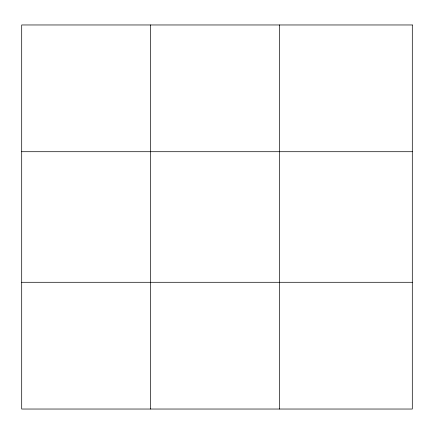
<?xml version="1.0" encoding="UTF-8"?>
<svg xmlns="http://www.w3.org/2000/svg" width="434" height="434" viewBox="0 0 434 434"><rect width="100%" height="100%" fill="white"/><g stroke="black" fill="none" stroke-linecap="round" stroke-linejoin="round"><path stroke-width="0.65" d="M150.598 409.034L150.598 24.966M279.496 409.034L279.496 24.966M21.7 151.71L412.3 151.71M21.7 282.29L412.3 282.29M412.3 24.966L412.3 409.034L21.7 409.034L21.7 24.966L412.3 24.966"/></g></svg>
